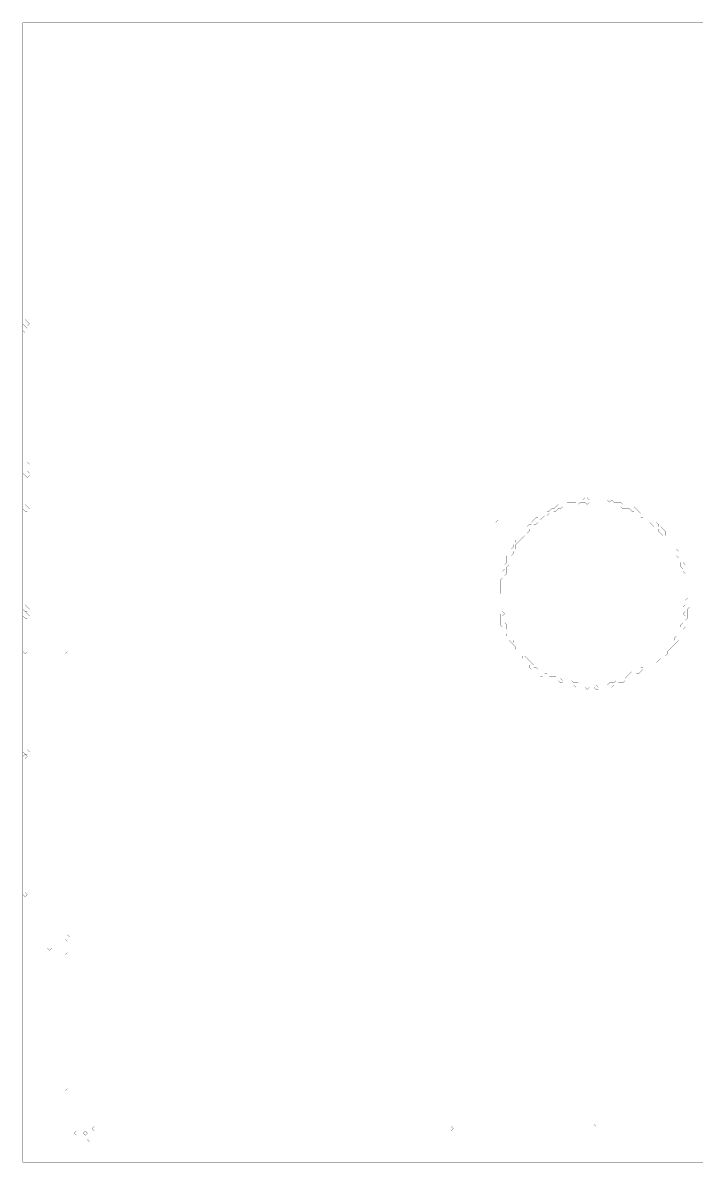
# Model space of a CAD drawing. Header units: metres. Extents: x 0 to 4863, y -4863 to 0.
# Drawn here: x 0 to 2894, y -4863 to 0 of the extents above; entities that cross this region are included whole.
import ezdxf

# ---------------------------------------------------------------- set-up
doc = ezdxf.new("R2010")
doc.units = ezdxf.units.M
for name, color, linetype in [('conductor', 1, 'Continuous'), ('dielectric', 8, 'Continuous'), ('substrate', 5, 'Continuous')]:
    doc.layers.add(name, color=color, linetype=linetype)

msp = doc.modelspace()

# ---------------------------------------------------------------- linework, layer by layer
at = {"layer": 'conductor', "const_width": 0.5}
for points in [[(19.03125, -1893.609375)], [(2321.8125, -2045.859375), (2321.8125, -2055.375), (2312.296875, -2064.890625), (2302.78125, -2064.890625), (2293.265625, -2074.40625), (2283.75, -2074.40625), (2274.234375, -2083.921875), (2264.71875, -2083.921875), (2255.203125, -2093.4375), (2245.6875, -2093.4375), (2236.171875, -2102.953125), (2226.65625, -2102.953125), (2217.140625, -2112.46875), (2207.625, -2121.984375), (2198.109375, -2121.984375), (2198.109375, -2131.5), (2188.59375, -2141.015625), (2179.078125, -2141.015625), (2169.5625, -2150.53125), (2160.046875, -2160.046875), (2160.046875, -2169.5625), (2150.53125, -2179.078125), (2141.015625, -2179.078125), (2141.015625, -2188.59375), (2131.5, -2198.109375), (2121.984375, -2207.625), (2112.46875, -2217.140625), (2102.953125, -2226.65625), (2102.953125, -2236.171875), (2102.953125, -2245.6875), (2093.4375, -2255.203125), (2093.4375, -2264.71875), (2083.921875, -2274.234375), (2083.921875, -2283.75), (2083.921875, -2293.265625), (2074.40625, -2302.78125), (2074.40625, -2312.296875), (2064.890625, -2321.8125), (2064.890625, -2331.328125), (2064.890625, -2340.84375), (2064.890625, -2350.359375), (2055.375, -2359.875), (2055.375, -2369.390625), (2055.375, -2378.90625), (2055.375, -2388.421875), (2055.375, -2397.9375), (2055.375, -2407.453125), (2045.859375, -2416.96875), (2045.859375, -2426.484375), (2045.859375, -2436), (2045.859375, -2445.515625), (2045.859375, -2455.03125), (2045.859375, -2464.546875), (2045.859375, -2474.0625), (2045.859375, -2483.578125), (2045.859375, -2493.09375), (2045.859375, -2502.609375), (2045.859375, -2512.125), (2055.375, -2521.640625), (2045.859375, -2531.15625), (2055.375, -2540.671875), (2055.375, -2550.1875), (2055.375, -2559.703125), (2064.890625, -2569.21875), (2064.890625, -2578.734375), (2064.890625, -2588.25), (2074.40625, -2597.765625), (2083.921875, -2607.28125), (2083.921875, -2616.796875), (2083.921875, -2626.3125), (2093.4375, -2635.828125), (2093.4375, -2645.34375), (2102.953125, -2654.859375), (2112.46875, -2654.859375), (2121.984375, -2664.375), (2121.984375, -2673.890625), (2131.5, -2683.40625), (2141.015625, -2692.921875), (2141.015625, -2702.4375), (2150.53125, -2711.953125), (2160.046875, -2721.46875), (2169.5625, -2730.984375), (2179.078125, -2740.5), (2179.078125, -2750.015625), (2188.59375, -2750.015625), (2198.109375, -2759.53125), (2207.625, -2759.53125), (2217.140625, -2769.046875), (2226.65625, -2778.5625), (2236.171875, -2778.5625), (2245.6875, -2788.078125), (2255.203125, -2788.078125), (2264.71875, -2788.078125), (2274.234375, -2788.078125), (2283.75, -2797.59375), (2293.265625, -2797.59375), (2302.78125, -2807.109375), (2312.296875, -2807.109375), (2321.8125, -2807.109375), (2331.328125, -2807.109375), (2340.84375, -2807.109375), (2350.359375, -2816.625), (2359.875, -2816.625), (2369.390625, -2816.625), (2378.90625, -2826.140625), (2388.421875, -2816.625), (2397.9375, -2826.140625), (2407.453125, -2826.140625), (2416.96875, -2826.140625), (2426.484375, -2826.140625), (2436, -2826.140625), (2445.515625, -2826.140625), (2455.03125, -2835.65625), (2464.546875, -2826.140625), (2474.0625, -2826.140625), (2483.578125, -2826.140625), (2493.09375, -2826.140625), (2502.609375, -2816.625), (2512.125, -2816.625), (2521.640625, -2816.625), (2531.15625, -2807.109375), (2540.671875, -2807.109375), (2550.1875, -2807.109375), (2559.703125, -2797.59375), (2569.21875, -2797.59375), (2578.734375, -2788.078125), (2588.25, -2778.5625), (2597.765625, -2769.046875), (2607.28125, -2769.046875), (2616.796875, -2769.046875), (2626.3125, -2759.53125), (2635.828125, -2750.015625), (2645.34375, -2750.015625), (2654.859375, -2740.5), (2664.375, -2730.984375), (2673.890625, -2721.46875), (2683.40625, -2730.984375), (2692.921875, -2721.46875), (2702.4375, -2711.953125), (2711.953125, -2702.4375), (2721.46875, -2692.921875), (2730.984375, -2683.40625), (2740.5, -2673.890625), (2750.015625, -2664.375), (2759.53125, -2654.859375), (2769.046875, -2654.859375), (2769.046875, -2645.34375), (2778.5625, -2635.828125), (2778.5625, -2626.3125), (2788.078125, -2616.796875), (2788.078125, -2607.28125), (2797.59375, -2597.765625), (2797.59375, -2588.25), (2807.109375, -2578.734375), (2807.109375, -2569.21875), (2816.625, -2559.703125), (2816.625, -2550.1875), (2816.625, -2540.671875), (2826.140625, -2531.15625), (2816.625, -2521.640625), (2826.140625, -2512.125), (2816.625, -2502.609375), (2816.625, -2493.09375), (2826.140625, -2483.578125), (2826.140625, -2474.0625), (2826.140625, -2464.546875), (2835.65625, -2455.03125), (2826.140625, -2445.515625), (2826.140625, -2436), (2826.140625, -2426.484375), (2826.140625, -2416.96875), (2826.140625, -2407.453125), (2826.140625, -2397.9375), (2826.140625, -2388.421875), (2826.140625, -2378.90625), (2826.140625, -2369.390625), (2826.140625, -2359.875), (2826.140625, -2350.359375), (2816.625, -2340.84375), (2816.625, -2331.328125), (2807.109375, -2321.8125), (2807.109375, -2312.296875), (2807.109375, -2302.78125), (2797.59375, -2293.265625), (2797.59375, -2283.75), (2788.078125, -2274.234375), (2788.078125, -2264.71875), (2778.5625, -2255.203125), (2769.046875, -2245.6875), (2769.046875, -2236.171875), (2759.53125, -2226.65625), (2750.015625, -2217.140625), (2740.5, -2207.625), (2730.984375, -2198.109375), (2730.984375, -2188.59375), (2721.46875, -2179.078125), (2711.953125, -2169.5625), (2711.953125, -2160.046875), (2702.4375, -2150.53125), (2692.921875, -2150.53125), (2683.40625, -2141.015625), (2673.890625, -2131.5), (2664.375, -2131.5), (2654.859375, -2121.984375), (2645.34375, -2112.46875), (2635.828125, -2112.46875), (2626.3125, -2102.953125), (2616.796875, -2093.4375), (2607.28125, -2083.921875), (2597.765625, -2083.921875), (2588.25, -2074.40625), (2578.734375, -2074.40625), (2569.21875, -2074.40625), (2559.703125, -2074.40625), (2550.1875, -2064.890625), (2540.671875, -2064.890625), (2531.15625, -2064.890625), (2521.640625, -2055.375), (2512.125, -2055.375), (2502.609375, -2055.375), (2493.09375, -2055.375), (2483.578125, -2055.375), (2474.0625, -2055.375), (2464.546875, -2055.375), (2455.03125, -2055.375), (2445.515625, -2055.375), (2436, -2055.375), (2426.484375, -2055.375), (2416.96875, -2045.859375), (2407.453125, -2055.375), (2397.9375, -2045.859375), (2388.421875, -2045.859375), (2378.90625, -2045.859375), (2369.390625, -2055.375), (2359.875, -2045.859375), (2350.359375, -2045.859375), (2340.84375, -2045.859375), (2331.328125, -2045.859375)]]:
    msp.add_lwpolyline(points, close=True, dxfattribs=at)
at = {"layer": 'dielectric', "const_width": 0.5}
for points in [[(247.40625, -4757.8125)], [(256.921875, -4738.78125)], [(285.46875, -4757.8125)], [(294.984375, -4738.78125)], [(2416.96875, -4757.8125)]]:
    msp.add_lwpolyline(points, close=True, dxfattribs=at)
at = {"layer": 'substrate', "const_width": 0.5}
msp.add_lwpolyline([(2902.265625, 0), (2892.75, 0), (2883.234375, 0), (2873.71875, 0), (2864.203125, 0), (2854.6875, 0), (2845.171875, 0), (2835.65625, 0), (2826.140625, 0), (2816.625, 0), (2807.109375, 0), (2797.59375, 0), (2788.078125, 0), (2778.5625, 0), (2769.046875, 0), (2759.53125, 0), (2750.015625, 0), (2740.5, 0), (2730.984375, 0), (2721.46875, 0), (2711.953125, 0), (2702.4375, 0), (2692.921875, 0), (2683.40625, 0), (2673.890625, 0), (2664.375, 0), (2654.859375, 0), (2645.34375, 0), (2635.828125, 0), (2626.3125, 0), (2616.796875, 0), (2607.28125, 0), (2597.765625, 0), (2588.25, 0), (2578.734375, 0), (2569.21875, 0), (2559.703125, 0), (2550.1875, 0), (2540.671875, 0), (2531.15625, 0), (2521.640625, 0), (2512.125, 0), (2502.609375, 0), (2493.09375, 0), (2483.578125, 0), (2474.0625, 0), (2464.546875, 0), (2455.03125, 0), (2445.515625, 0), (2436, 0), (2426.484375, 0), (2416.96875, 0), (2407.453125, 0), (2397.9375, 0), (2388.421875, 0), (2378.90625, 0), (2369.390625, 0), (2359.875, 0), (2350.359375, 0), (2340.84375, 0), (2331.328125, 0), (2321.8125, 0), (2312.296875, 0), (2302.78125, 0), (2293.265625, 0), (2283.75, 0), (2274.234375, 0), (2264.71875, 0), (2255.203125, 0), (2245.6875, 0), (2236.171875, 0), (2226.65625, 0), (2217.140625, 0), (2207.625, 0), (2198.109375, 0), (2188.59375, 0), (2179.078125, 0), (2169.5625, 0), (2160.046875, 0), (2150.53125, 0), (2141.015625, 0), (2131.5, 0), (2121.984375, 0), (2112.46875, 0), (2102.953125, 0), (2093.4375, 0), (2083.921875, 0), (2074.40625, 0), (2064.890625, 0), (2055.375, 0), (2045.859375, 0), (2036.34375, 0), (2026.828125, 0), (2017.3125, 0), (2007.796875, 0), (1998.28125, 0), (1988.765625, 0), (1979.25, 0), (1969.734375, 0), (1960.21875, 0), (1950.703125, 0), (1941.1875, 0), (1931.671875, 0), (1922.15625, 0), (1912.640625, 0), (1903.125, 0), (1893.609375, 0), (1884.09375, 0), (1874.578125, 0), (1865.0625, 0), (1855.546875, 0), (1846.03125, 0), (1836.515625, 0), (1827, 0), (1817.484375, 0), (1807.96875, 0), (1798.453125, 0), (1788.9375, 0), (1779.421875, 0), (1769.90625, 0), (1760.390625, 0), (1750.875, 0), (1741.359375, 0), (1731.84375, 0), (1722.328125, 0), (1712.8125, 0), (1703.296875, 0), (1693.78125, 0), (1684.265625, 0), (1674.75, 0), (1665.234375, 0), (1655.71875, 0), (1646.203125, 0), (1636.6875, 0), (1627.171875, 0), (1617.65625, 0), (1608.140625, 0), (1598.625, 0), (1589.109375, 0), (1579.59375, 0), (1570.078125, 0), (1560.5625, 0), (1551.046875, 0), (1541.53125, 0), (1532.015625, 0), (1522.5, 0), (1512.984375, 0), (1503.46875, 0), (1493.953125, 0), (1484.4375, 0), (1474.921875, 0), (1465.40625, 0), (1455.890625, 0), (1446.375, 0), (1436.859375, 0), (1427.34375, 0), (1417.828125, 0), (1408.3125, 0), (1398.796875, 0), (1389.28125, 0), (1379.765625, 0), (1370.25, 0), (1360.734375, 0), (1351.21875, 0), (1341.703125, 0), (1332.1875, 0), (1322.671875, 0), (1313.15625, 0), (1303.640625, 0), (1294.125, 0), (1284.609375, 0), (1275.09375, 0), (1265.578125, 0), (1256.0625, 0), (1246.546875, 0), (1237.03125, 0), (1227.515625, 0), (1218, 0), (1208.484375, 0), (1198.96875, 0), (1189.453125, 0), (1179.9375, 0), (1170.421875, 0), (1160.90625, 0), (1151.390625, 0), (1141.875, 0), (1132.359375, 0), (1122.84375, 0), (1113.328125, 0), (1103.8125, 0), (1094.296875, 0), (1084.78125, 0), (1075.265625, 0), (1065.75, 0), (1056.234375, 0), (1046.71875, 0), (1037.203125, 0), (1027.6875, 0), (1018.171875, 0), (1008.65625, 0), (999.140625, 0), (989.625, 0), (980.109375, 0), (970.59375, 0), (961.078125, 0), (951.5625, 0), (942.046875, 0), (932.53125, 0), (923.015625, 0), (913.5, 0), (903.984375, 0), (894.46875, 0), (884.953125, 0), (875.4375, 0), (865.921875, 0), (856.40625, 0), (846.890625, 0), (837.375, 0), (827.859375, 0), (818.34375, 0), (808.828125, 0), (799.3125, 0), (789.796875, 0), (780.28125, 0), (770.765625, 0), (761.25, 0), (751.734375, 0), (742.21875, 0), (732.703125, 0), (723.1875, 0), (713.671875, 0), (704.15625, 0), (694.640625, 0), (685.125, 0), (675.609375, 0), (666.09375, 0), (656.578125, 0), (647.0625, 0), (637.546875, 0), (628.03125, 0), (618.515625, 0), (609, 0), (599.484375, 0), (589.96875, 0), (580.453125, 0), (570.9375, 0), (561.421875, 0), (551.90625, 0), (542.390625, 0), (532.875, 0), (523.359375, 0), (513.84375, 0), (504.328125, 0), (494.8125, 0), (485.296875, 0), (475.78125, 0), (466.265625, 0), (456.75, 0), (447.234375, 0), (437.71875, 0), (428.203125, 0), (418.6875, 0), (409.171875, 0), (399.65625, 0), (390.140625, 0), (380.625, 0), (371.109375, 0), (361.59375, 0), (352.078125, 0), (342.5625, 0), (333.046875, 0), (323.53125, 0), (314.015625, 0), (304.5, 0), (294.984375, 0), (285.46875, 0), (275.953125, 0), (266.4375, 0), (256.921875, 0), (247.40625, 0), (237.890625, 0), (228.375, 0), (218.859375, 0), (209.34375, 0), (199.828125, 0), (190.3125, 0), (180.796875, 0), (171.28125, 0), (161.765625, 0), (152.25, 0), (142.734375, 0), (133.21875, 0), (123.703125, 0), (114.1875, 0), (104.671875, 0), (95.15625, 0), (85.640625, 0), (76.125, 0), (66.609375, 0), (57.09375, 0), (47.578125, 0), (38.0625, 0), (28.546875, 0), (19.03125, 0), (9.515625, 0), (0, 0), (0, -9.515625), (0, -19.03125), (0, -28.546875), (0, -38.0625), (0, -47.578125), (0, -57.09375), (0, -66.609375), (0, -76.125), (0, -85.640625), (0, -95.15625), (0, -104.671875), (0, -114.1875), (0, -123.703125), (0, -133.21875), (0, -142.734375), (0, -152.25), (0, -161.765625), (0, -171.28125), (0, -180.796875), (0, -190.3125), (0, -199.828125), (0, -209.34375), (0, -218.859375), (0, -228.375), (0, -237.890625), (0, -247.40625), (0, -256.921875), (0, -266.4375), (0, -275.953125), (0, -285.46875), (0, -294.984375), (0, -304.5), (0, -314.015625), (0, -323.53125), (0, -333.046875), (0, -342.5625), (0, -352.078125), (0, -361.59375), (0, -371.109375), (0, -380.625), (0, -390.140625), (0, -399.65625), (0, -409.171875), (0, -418.6875), (0, -428.203125), (0, -437.71875), (0, -447.234375), (0, -456.75), (0, -466.265625), (0, -475.78125), (0, -485.296875), (0, -494.8125), (0, -504.328125), (0, -513.84375), (0, -523.359375), (0, -532.875), (0, -542.390625), (0, -551.90625), (0, -561.421875), (0, -570.9375), (0, -580.453125), (0, -589.96875), (0, -599.484375), (0, -609), (0, -618.515625), (0, -628.03125), (0, -637.546875), (0, -647.0625), (0, -656.578125), (0, -666.09375), (0, -675.609375), (0, -685.125), (0, -694.640625), (0, -704.15625), (0, -713.671875), (0, -723.1875), (0, -732.703125), (0, -742.21875), (0, -751.734375), (0, -761.25), (0, -770.765625), (0, -780.28125), (0, -789.796875), (0, -799.3125), (0, -808.828125), (0, -818.34375), (0, -827.859375), (0, -837.375), (0, -846.890625), (0, -856.40625), (0, -865.921875), (0, -875.4375), (0, -884.953125), (0, -894.46875), (0, -903.984375), (0, -913.5), (0, -923.015625), (0, -932.53125), (0, -942.046875), (0, -951.5625), (0, -961.078125), (0, -970.59375), (0, -980.109375), (0, -989.625), (0, -999.140625), (0, -1008.65625), (0, -1018.171875), (0, -1027.6875), (0, -1037.203125), (0, -1046.71875), (0, -1056.234375), (0, -1065.75), (0, -1075.265625), (0, -1084.78125), (0, -1094.296875), (0, -1103.8125), (0, -1113.328125), (0, -1122.84375), (0, -1132.359375), (0, -1141.875), (0, -1151.390625), (0, -1160.90625), (0, -1170.421875), (0, -1179.9375), (0, -1189.453125), (0, -1198.96875), (0, -1208.484375), (0, -1218), (0, -1227.515625), (0, -1237.03125), (0, -1246.546875), (0, -1256.0625), (0, -1265.578125), (0, -1275.09375), (0, -1284.609375), (0, -1294.125), (0, -1303.640625), (0, -1313.15625), (0, -1322.671875), (0, -1332.1875), (0, -1341.703125), (0, -1351.21875), (0, -1360.734375), (0, -1370.25), (0, -1379.765625), (0, -1389.28125), (0, -1398.796875), (0, -1408.3125), (0, -1417.828125), (0, -1427.34375), (0, -1436.859375), (0, -1446.375), (0, -1455.890625), (0, -1465.40625), (0, -1474.921875), (0, -1484.4375), (0, -1493.953125), (0, -1503.46875), (0, -1512.984375), (0, -1522.5), (0, -1532.015625), (0, -1541.53125), (0, -1551.046875), (0, -1560.5625), (0, -1570.078125), (0, -1579.59375), (0, -1589.109375), (0, -1598.625), (0, -1608.140625), (0, -1617.65625), (0, -1627.171875), (0, -1636.6875), (0, -1646.203125), (0, -1655.71875), (0, -1665.234375), (0, -1674.75), (0, -1684.265625), (0, -1693.78125), (0, -1703.296875), (0, -1712.8125), (0, -1722.328125), (0, -1731.84375), (0, -1741.359375), (0, -1750.875), (0, -1760.390625), (0, -1769.90625), (0, -1779.421875), (0, -1788.9375), (0, -1798.453125), (0, -1807.96875), (0, -1817.484375), (0, -1827), (0, -1836.515625), (0, -1846.03125), (0, -1855.546875), (0, -1865.0625), (0, -1874.578125), (0, -1884.09375), (0, -1893.609375), (0, -1903.125), (0, -1912.640625), (0, -1922.15625), (0, -1931.671875), (0, -1941.1875), (0, -1950.703125), (0, -1960.21875), (0, -1969.734375), (0, -1979.25), (0, -1988.765625), (0, -1998.28125), (0, -2007.796875), (0, -2017.3125), (0, -2026.828125), (0, -2036.34375), (0, -2045.859375), (0, -2055.375), (0, -2064.890625), (0, -2074.40625), (0, -2083.921875), (0, -2093.4375), (0, -2102.953125), (0, -2112.46875), (0, -2121.984375), (0, -2131.5), (0, -2141.015625), (0, -2150.53125), (0, -2160.046875), (0, -2169.5625), (0, -2179.078125), (0, -2188.59375), (0, -2198.109375), (0, -2207.625), (0, -2217.140625), (0, -2226.65625), (0, -2236.171875), (0, -2245.6875), (0, -2255.203125), (0, -2264.71875), (0, -2274.234375), (0, -2283.75), (0, -2293.265625), (0, -2302.78125), (0, -2312.296875), (0, -2321.8125), (0, -2331.328125), (0, -2340.84375), (0, -2350.359375), (0, -2359.875), (0, -2369.390625), (0, -2378.90625), (0, -2388.421875), (0, -2397.9375), (0, -2407.453125), (0, -2416.96875), (0, -2426.484375), (0, -2436), (0, -2445.515625), (0, -2455.03125), (0, -2464.546875), (0, -2474.0625), (0, -2483.578125), (0, -2493.09375), (0, -2502.609375), (0, -2512.125), (0, -2521.640625), (0, -2531.15625), (0, -2540.671875), (0, -2550.1875), (0, -2559.703125), (0, -2569.21875), (0, -2578.734375), (0, -2588.25), (0, -2597.765625), (0, -2607.28125), (0, -2616.796875), (0, -2626.3125), (0, -2635.828125), (0, -2645.34375), (0, -2654.859375), (0, -2664.375), (0, -2673.890625), (0, -2683.40625), (0, -2692.921875), (0, -2702.4375), (0, -2711.953125), (0, -2721.46875), (0, -2730.984375), (0, -2740.5), (0, -2750.015625), (0, -2759.53125), (0, -2769.046875), (0, -2778.5625), (0, -2788.078125), (0, -2797.59375), (0, -2807.109375), (0, -2816.625), (0, -2826.140625), (0, -2835.65625), (0, -2845.171875), (0, -2854.6875), (0, -2864.203125), (0, -2873.71875), (0, -2883.234375), (0, -2892.75), (0, -2902.265625), (0, -2911.78125), (0, -2921.296875), (0, -2930.8125), (0, -2940.328125), (0, -2949.84375), (0, -2959.359375), (0, -2968.875), (0, -2978.390625), (0, -2987.90625), (0, -2997.421875), (0, -3006.9375), (0, -3016.453125), (0, -3025.96875), (0, -3035.484375), (0, -3045), (0, -3054.515625), (0, -3064.03125), (0, -3073.546875), (0, -3083.0625), (0, -3092.578125), (0, -3102.09375), (0, -3111.609375), (0, -3121.125), (0, -3130.640625), (0, -3140.15625), (0, -3149.671875), (0, -3159.1875), (0, -3168.703125), (0, -3178.21875), (0, -3187.734375), (0, -3197.25), (0, -3206.765625), (0, -3216.28125), (0, -3225.796875), (0, -3235.3125), (0, -3244.828125), (0, -3254.34375), (0, -3263.859375), (0, -3273.375), (0, -3282.890625), (0, -3292.40625), (0, -3301.921875), (0, -3311.4375), (0, -3320.953125), (0, -3330.46875), (0, -3339.984375), (0, -3349.5), (0, -3359.015625), (0, -3368.53125), (0, -3378.046875), (0, -3387.5625), (0, -3397.078125), (0, -3406.59375), (0, -3416.109375), (0, -3425.625), (0, -3435.140625), (0, -3444.65625), (0, -3454.171875), (0, -3463.6875), (0, -3473.203125), (0, -3482.71875), (0, -3492.234375), (0, -3501.75), (0, -3511.265625), (0, -3520.78125), (0, -3530.296875), (0, -3539.8125), (0, -3549.328125), (0, -3558.84375), (0, -3568.359375), (0, -3577.875), (0, -3587.390625), (0, -3596.90625), (0, -3606.421875), (0, -3615.9375), (0, -3625.453125), (0, -3634.96875), (0, -3644.484375), (0, -3654), (0, -3663.515625), (0, -3673.03125), (0, -3682.546875), (0, -3692.0625), (0, -3701.578125), (0, -3711.09375), (0, -3720.609375), (0, -3730.125), (0, -3739.640625), (0, -3749.15625), (0, -3758.671875), (0, -3768.1875), (0, -3777.703125), (0, -3787.21875), (0, -3796.734375), (0, -3806.25), (0, -3815.765625), (0, -3825.28125), (0, -3834.796875), (0, -3844.3125), (0, -3853.828125), (0, -3863.34375), (0, -3872.859375), (0, -3882.375), (0, -3891.890625), (0, -3901.40625), (0, -3910.921875), (0, -3920.4375), (0, -3929.953125), (0, -3939.46875), (0, -3948.984375), (0, -3958.5), (0, -3968.015625), (0, -3977.53125), (0, -3987.046875), (0, -3996.5625), (0, -4006.078125), (0, -4015.59375), (0, -4025.109375), (0, -4034.625), (0, -4044.140625), (0, -4053.65625), (0, -4063.171875), (0, -4072.6875), (0, -4082.203125), (0, -4091.71875), (0, -4101.234375), (0, -4110.75), (0, -4120.265625), (0, -4129.78125), (0, -4139.296875), (0, -4148.8125), (0, -4158.328125), (0, -4167.84375), (0, -4177.359375), (0, -4186.875), (0, -4196.390625), (0, -4205.90625), (0, -4215.421875), (0, -4224.9375), (0, -4234.453125), (0, -4243.96875), (0, -4253.484375), (0, -4263), (0, -4272.515625), (0, -4282.03125), (0, -4291.546875), (0, -4301.0625), (0, -4310.578125), (0, -4320.09375), (0, -4329.609375), (0, -4339.125), (0, -4348.640625), (0, -4358.15625), (0, -4367.671875), (0, -4377.1875), (0, -4386.703125), (0, -4396.21875), (0, -4405.734375), (0, -4415.25), (0, -4424.765625), (0, -4434.28125), (0, -4443.796875), (0, -4453.3125), (0, -4462.828125), (0, -4472.34375), (0, -4481.859375), (0, -4491.375), (0, -4500.890625), (0, -4510.40625), (0, -4519.921875), (0, -4529.4375), (0, -4538.953125), (0, -4548.46875), (0, -4557.984375), (0, -4567.5), (0, -4577.015625), (0, -4586.53125), (0, -4596.046875), (0, -4605.5625), (0, -4615.078125), (0, -4624.59375), (0, -4634.109375), (0, -4643.625), (0, -4653.140625), (0, -4662.65625), (0, -4672.171875), (0, -4681.6875), (0, -4691.203125), (0, -4700.71875), (0, -4710.234375), (0, -4719.75), (0, -4729.265625), (0, -4738.78125), (0, -4748.296875), (0, -4757.8125), (0, -4767.328125), (0, -4776.84375), (0, -4786.359375), (0, -4795.875), (0, -4805.390625), (0, -4814.90625), (0, -4824.421875), (0, -4833.9375), (0, -4843.453125), (0, -4852.96875), (0, -4862.484375), (9.515625, -4862.484375), (19.03125, -4862.484375), (28.546875, -4862.484375), (38.0625, -4862.484375), (47.578125, -4862.484375), (57.09375, -4862.484375), (66.609375, -4862.484375), (76.125, -4862.484375), (85.640625, -4862.484375), (95.15625, -4862.484375), (104.671875, -4862.484375), (114.1875, -4862.484375), (123.703125, -4862.484375), (133.21875, -4862.484375), (142.734375, -4862.484375), (152.25, -4862.484375), (161.765625, -4862.484375), (171.28125, -4862.484375), (180.796875, -4862.484375), (190.3125, -4862.484375), (199.828125, -4862.484375), (209.34375, -4862.484375), (218.859375, -4862.484375), (228.375, -4862.484375), (237.890625, -4862.484375), (247.40625, -4862.484375), (256.921875, -4862.484375), (266.4375, -4862.484375), (275.953125, -4862.484375), (285.46875, -4862.484375), (294.984375, -4862.484375), (304.5, -4862.484375), (314.015625, -4862.484375), (323.53125, -4862.484375), (333.046875, -4862.484375), (342.5625, -4862.484375), (352.078125, -4862.484375), (361.59375, -4862.484375), (371.109375, -4862.484375), (380.625, -4862.484375), (390.140625, -4862.484375), (399.65625, -4862.484375), (409.171875, -4862.484375), (418.6875, -4862.484375), (428.203125, -4862.484375), (437.71875, -4862.484375), (447.234375, -4862.484375), (456.75, -4862.484375), (466.265625, -4862.484375), (475.78125, -4862.484375), (485.296875, -4862.484375), (494.8125, -4862.484375), (504.328125, -4862.484375), (513.84375, -4862.484375), (523.359375, -4862.484375), (532.875, -4862.484375), (542.390625, -4862.484375), (551.90625, -4862.484375), (561.421875, -4862.484375), (570.9375, -4862.484375), (580.453125, -4862.484375), (589.96875, -4862.484375), (599.484375, -4862.484375), (609, -4862.484375), (618.515625, -4862.484375), (628.03125, -4862.484375), (637.546875, -4862.484375), (647.0625, -4862.484375), (656.578125, -4862.484375), (666.09375, -4862.484375), (675.609375, -4862.484375), (685.125, -4862.484375), (694.640625, -4862.484375), (704.15625, -4862.484375), (713.671875, -4862.484375), (723.1875, -4862.484375), (732.703125, -4862.484375), (742.21875, -4862.484375), (751.734375, -4862.484375), (761.25, -4862.484375), (770.765625, -4862.484375), (780.28125, -4862.484375), (789.796875, -4862.484375), (799.3125, -4862.484375), (808.828125, -4862.484375), (818.34375, -4862.484375), (827.859375, -4862.484375), (837.375, -4862.484375), (846.890625, -4862.484375), (856.40625, -4862.484375), (865.921875, -4862.484375), (875.4375, -4862.484375), (884.953125, -4862.484375), (894.46875, -4862.484375), (903.984375, -4862.484375), (913.5, -4862.484375), (923.015625, -4862.484375), (932.53125, -4862.484375), (942.046875, -4862.484375), (951.5625, -4862.484375), (961.078125, -4862.484375), (970.59375, -4862.484375), (980.109375, -4862.484375), (989.625, -4862.484375), (999.140625, -4862.484375), (1008.65625, -4862.484375), (1018.171875, -4862.484375), (1027.6875, -4862.484375), (1037.203125, -4862.484375), (1046.71875, -4862.484375), (1056.234375, -4862.484375), (1065.75, -4862.484375), (1075.265625, -4862.484375), (1084.78125, -4862.484375), (1094.296875, -4862.484375), (1103.8125, -4862.484375), (1113.328125, -4862.484375), (1122.84375, -4862.484375), (1132.359375, -4862.484375), (1141.875, -4862.484375), (1151.390625, -4862.484375), (1160.90625, -4862.484375), (1170.421875, -4862.484375), (1179.9375, -4862.484375), (1189.453125, -4862.484375), (1198.96875, -4862.484375), (1208.484375, -4862.484375), (1218, -4862.484375), (1227.515625, -4862.484375), (1237.03125, -4862.484375), (1246.546875, -4862.484375), (1256.0625, -4862.484375), (1265.578125, -4862.484375), (1275.09375, -4862.484375), (1284.609375, -4862.484375), (1294.125, -4862.484375), (1303.640625, -4862.484375), (1313.15625, -4862.484375), (1322.671875, -4862.484375), (1332.1875, -4862.484375), (1341.703125, -4862.484375), (1351.21875, -4862.484375), (1360.734375, -4862.484375), (1370.25, -4862.484375), (1379.765625, -4862.484375), (1389.28125, -4862.484375), (1398.796875, -4862.484375), (1408.3125, -4862.484375), (1417.828125, -4862.484375), (1427.34375, -4862.484375), (1436.859375, -4862.484375), (1446.375, -4862.484375), (1455.890625, -4862.484375), (1465.40625, -4862.484375), (1474.921875, -4862.484375), (1484.4375, -4862.484375), (1493.953125, -4862.484375), (1503.46875, -4862.484375), (1512.984375, -4862.484375), (1522.5, -4862.484375), (1532.015625, -4862.484375), (1541.53125, -4862.484375), (1551.046875, -4862.484375), (1560.5625, -4862.484375), (1570.078125, -4862.484375), (1579.59375, -4862.484375), (1589.109375, -4862.484375), (1598.625, -4862.484375), (1608.140625, -4862.484375), (1617.65625, -4862.484375), (1627.171875, -4862.484375), (1636.6875, -4862.484375), (1646.203125, -4862.484375), (1655.71875, -4862.484375), (1665.234375, -4862.484375), (1674.75, -4862.484375), (1684.265625, -4862.484375), (1693.78125, -4862.484375), (1703.296875, -4862.484375), (1712.8125, -4862.484375), (1722.328125, -4862.484375), (1731.84375, -4862.484375), (1741.359375, -4862.484375), (1750.875, -4862.484375), (1760.390625, -4862.484375), (1769.90625, -4862.484375), (1779.421875, -4862.484375), (1788.9375, -4862.484375), (1798.453125, -4862.484375), (1807.96875, -4862.484375), (1817.484375, -4862.484375), (1827, -4862.484375), (1836.515625, -4862.484375), (1846.03125, -4862.484375), (1855.546875, -4862.484375), (1865.0625, -4862.484375), (1874.578125, -4862.484375), (1884.09375, -4862.484375), (1893.609375, -4862.484375), (1903.125, -4862.484375), (1912.640625, -4862.484375), (1922.15625, -4862.484375), (1931.671875, -4862.484375), (1941.1875, -4862.484375), (1950.703125, -4862.484375), (1960.21875, -4862.484375), (1969.734375, -4862.484375), (1979.25, -4862.484375), (1988.765625, -4862.484375), (1998.28125, -4862.484375), (2007.796875, -4862.484375), (2017.3125, -4862.484375), (2026.828125, -4862.484375), (2036.34375, -4862.484375), (2045.859375, -4862.484375), (2055.375, -4862.484375), (2064.890625, -4862.484375), (2074.40625, -4862.484375), (2083.921875, -4862.484375), (2093.4375, -4862.484375), (2102.953125, -4862.484375), (2112.46875, -4862.484375), (2121.984375, -4862.484375), (2131.5, -4862.484375), (2141.015625, -4862.484375), (2150.53125, -4862.484375), (2160.046875, -4862.484375), (2169.5625, -4862.484375), (2179.078125, -4862.484375), (2188.59375, -4862.484375), (2198.109375, -4862.484375), (2207.625, -4862.484375), (2217.140625, -4862.484375), (2226.65625, -4862.484375), (2236.171875, -4862.484375), (2245.6875, -4862.484375), (2255.203125, -4862.484375), (2264.71875, -4862.484375), (2274.234375, -4862.484375), (2283.75, -4862.484375), (2293.265625, -4862.484375), (2302.78125, -4862.484375), (2312.296875, -4862.484375), (2321.8125, -4862.484375), (2331.328125, -4862.484375), (2340.84375, -4862.484375), (2350.359375, -4862.484375), (2359.875, -4862.484375), (2369.390625, -4862.484375), (2378.90625, -4862.484375), (2388.421875, -4862.484375), (2397.9375, -4862.484375), (2407.453125, -4862.484375), (2416.96875, -4862.484375), (2426.484375, -4862.484375), (2436, -4862.484375), (2445.515625, -4862.484375), (2455.03125, -4862.484375), (2464.546875, -4862.484375), (2474.0625, -4862.484375), (2483.578125, -4862.484375), (2493.09375, -4862.484375), (2502.609375, -4862.484375), (2512.125, -4862.484375), (2521.640625, -4862.484375), (2531.15625, -4862.484375), (2540.671875, -4862.484375), (2550.1875, -4862.484375), (2559.703125, -4862.484375), (2569.21875, -4862.484375), (2578.734375, -4862.484375), (2588.25, -4862.484375), (2597.765625, -4862.484375), (2607.28125, -4862.484375), (2616.796875, -4862.484375), (2626.3125, -4862.484375), (2635.828125, -4862.484375), (2645.34375, -4862.484375), (2654.859375, -4862.484375), (2664.375, -4862.484375), (2673.890625, -4862.484375), (2683.40625, -4862.484375), (2692.921875, -4862.484375), (2702.4375, -4862.484375), (2711.953125, -4862.484375), (2721.46875, -4862.484375), (2730.984375, -4862.484375), (2740.5, -4862.484375), (2750.015625, -4862.484375), (2759.53125, -4862.484375), (2769.046875, -4862.484375), (2778.5625, -4862.484375), (2788.078125, -4862.484375), (2797.59375, -4862.484375), (2807.109375, -4862.484375), (2816.625, -4862.484375), (2826.140625, -4862.484375), (2835.65625, -4862.484375), (2845.171875, -4862.484375), (2854.6875, -4862.484375), (2864.203125, -4862.484375), (2873.71875, -4862.484375), (2883.234375, -4862.484375), (2892.75, -4862.484375), (2902.265625, -4862.484375)], dxfattribs=at)
for points in [[(0, -1275.09375), (9.515625, -1265.578125), (19.03125, -1275.09375), (28.546875, -1284.609375), (19.03125, -1294.125), (9.515625, -1294.125), (0, -1284.609375)], [(0, -1303.640625), (9.515625, -1294.125), (19.03125, -1303.640625), (19.03125, -1313.15625), (9.515625, -1322.671875), (0, -1313.15625)], [(0, -1884.09375), (9.515625, -1874.578125), (19.03125, -1874.578125), (28.546875, -1884.09375), (28.546875, -1893.609375), (19.03125, -1903.125), (19.03125, -1912.640625), (28.546875, -1922.15625), (28.546875, -1931.671875), (19.03125, -1941.1875), (9.515625, -1931.671875), (0, -1922.15625), (0, -1912.640625), (0, -1903.125), (0, -1893.609375)], [(2388.421875, -2036.34375), (2397.9375, -2026.828125), (2407.453125, -2026.828125), (2416.96875, -2036.34375), (2426.484375, -2036.34375), (2436, -2036.34375), (2445.515625, -2036.34375), (2455.03125, -2036.34375), (2464.546875, -2036.34375), (2474.0625, -2036.34375), (2483.578125, -2036.34375), (2493.09375, -2036.34375), (2502.609375, -2045.859375), (2512.125, -2036.34375), (2521.640625, -2045.859375), (2531.15625, -2045.859375), (2540.671875, -2045.859375), (2550.1875, -2045.859375), (2559.703125, -2055.375), (2569.21875, -2055.375), (2578.734375, -2055.375), (2588.25, -2064.890625), (2597.765625, -2064.890625), (2607.28125, -2064.890625), (2616.796875, -2074.40625), (2626.3125, -2083.921875), (2635.828125, -2093.4375), (2645.34375, -2093.4375), (2654.859375, -2102.953125), (2664.375, -2102.953125), (2673.890625, -2112.46875), (2673.890625, -2121.984375), (2683.40625, -2121.984375), (2692.921875, -2131.5), (2702.4375, -2131.5), (2711.953125, -2141.015625), (2711.953125, -2150.53125), (2721.46875, -2150.53125), (2730.984375, -2160.046875), (2740.5, -2169.5625), (2740.5, -2179.078125), (2740.5, -2188.59375), (2750.015625, -2188.59375), (2759.53125, -2198.109375), (2759.53125, -2207.625), (2769.046875, -2217.140625), (2778.5625, -2226.65625), (2788.078125, -2236.171875), (2788.078125, -2245.6875), (2797.59375, -2255.203125), (2797.59375, -2264.71875), (2807.109375, -2274.234375), (2816.625, -2283.75), (2816.625, -2293.265625), (2816.625, -2302.78125), (2826.140625, -2312.296875), (2826.140625, -2321.8125), (2826.140625, -2331.328125), (2835.65625, -2331.328125), (2845.171875, -2340.84375), (2845.171875, -2350.359375), (2845.171875, -2359.875), (2845.171875, -2369.390625), (2845.171875, -2378.90625), (2845.171875, -2388.421875), (2845.171875, -2397.9375), (2845.171875, -2407.453125), (2845.171875, -2416.96875), (2845.171875, -2426.484375), (2845.171875, -2436), (2845.171875, -2445.515625), (2845.171875, -2455.03125), (2845.171875, -2464.546875), (2845.171875, -2474.0625), (2845.171875, -2483.578125), (2845.171875, -2493.09375), (2835.65625, -2502.609375), (2835.65625, -2512.125), (2835.65625, -2521.640625), (2835.65625, -2531.15625), (2835.65625, -2540.671875), (2826.140625, -2550.1875), (2826.140625, -2559.703125), (2826.140625, -2569.21875), (2826.140625, -2578.734375), (2816.625, -2588.25), (2816.625, -2597.765625), (2807.109375, -2607.28125), (2797.59375, -2616.796875), (2797.59375, -2626.3125), (2797.59375, -2635.828125), (2788.078125, -2645.34375), (2778.5625, -2654.859375), (2769.046875, -2664.375), (2759.53125, -2673.890625), (2750.015625, -2683.40625), (2750.015625, -2692.921875), (2740.5, -2702.4375), (2730.984375, -2702.4375), (2721.46875, -2702.4375), (2721.46875, -2711.953125), (2711.953125, -2721.46875), (2702.4375, -2730.984375), (2692.921875, -2730.984375), (2683.40625, -2740.5), (2673.890625, -2740.5), (2664.375, -2750.015625), (2654.859375, -2759.53125), (2645.34375, -2759.53125), (2635.828125, -2769.046875), (2626.3125, -2778.5625), (2616.796875, -2778.5625), (2607.28125, -2788.078125), (2597.765625, -2797.59375), (2588.25, -2797.59375), (2578.734375, -2807.109375), (2569.21875, -2807.109375), (2559.703125, -2816.625), (2550.1875, -2816.625), (2540.671875, -2816.625), (2531.15625, -2826.140625), (2521.640625, -2826.140625), (2512.125, -2835.65625), (2502.609375, -2835.65625), (2493.09375, -2835.65625), (2483.578125, -2835.65625), (2474.0625, -2835.65625), (2464.546875, -2835.65625), (2455.03125, -2845.171875), (2445.515625, -2845.171875), (2436, -2835.65625), (2426.484375, -2845.171875), (2416.96875, -2835.65625), (2407.453125, -2845.171875), (2397.9375, -2835.65625), (2388.421875, -2835.65625), (2378.90625, -2835.65625), (2369.390625, -2835.65625), (2359.875, -2835.65625), (2350.359375, -2826.140625), (2340.84375, -2826.140625), (2331.328125, -2826.140625), (2321.8125, -2826.140625), (2312.296875, -2826.140625), (2302.78125, -2816.625), (2293.265625, -2816.625), (2283.75, -2807.109375), (2274.234375, -2807.109375), (2264.71875, -2807.109375), (2255.203125, -2797.59375), (2245.6875, -2797.59375), (2236.171875, -2797.59375), (2226.65625, -2797.59375), (2217.140625, -2788.078125), (2207.625, -2788.078125), (2198.109375, -2778.5625), (2198.109375, -2769.046875), (2188.59375, -2769.046875), (2179.078125, -2759.53125), (2169.5625, -2759.53125), (2160.046875, -2750.015625), (2160.046875, -2740.5), (2150.53125, -2730.984375), (2141.015625, -2721.46875), (2131.5, -2711.953125), (2131.5, -2702.4375), (2121.984375, -2692.921875), (2112.46875, -2683.40625), (2102.953125, -2673.890625), (2102.953125, -2664.375), (2093.4375, -2654.859375), (2083.921875, -2645.34375), (2074.40625, -2635.828125), (2074.40625, -2626.3125), (2064.890625, -2616.796875), (2064.890625, -2607.28125), (2055.375, -2597.765625), (2045.859375, -2588.25), (2045.859375, -2578.734375), (2036.34375, -2569.21875), (2036.34375, -2559.703125), (2036.34375, -2550.1875), (2036.34375, -2540.671875), (2036.34375, -2531.15625), (2036.34375, -2521.640625), (2026.828125, -2512.125), (2026.828125, -2502.609375), (2026.828125, -2493.09375), (2026.828125, -2483.578125), (2026.828125, -2474.0625), (2026.828125, -2464.546875), (2036.34375, -2455.03125), (2026.828125, -2445.515625), (2036.34375, -2436), (2036.34375, -2426.484375), (2036.34375, -2416.96875), (2036.34375, -2407.453125), (2036.34375, -2397.9375), (2036.34375, -2388.421875), (2036.34375, -2378.90625), (2045.859375, -2369.390625), (2045.859375, -2359.875), (2045.859375, -2350.359375), (2045.859375, -2340.84375), (2055.375, -2331.328125), (2055.375, -2321.8125), (2055.375, -2312.296875), (2064.890625, -2302.78125), (2064.890625, -2293.265625), (2064.890625, -2283.75), (2064.890625, -2274.234375), (2074.40625, -2264.71875), (2083.921875, -2255.203125), (2083.921875, -2245.6875), (2093.4375, -2236.171875), (2093.4375, -2226.65625), (2102.953125, -2217.140625), (2102.953125, -2207.625), (2112.46875, -2198.109375), (2121.984375, -2188.59375), (2131.5, -2179.078125), (2141.015625, -2169.5625), (2150.53125, -2160.046875), (2150.53125, -2150.53125), (2160.046875, -2141.015625), (2169.5625, -2141.015625), (2169.5625, -2131.5), (2179.078125, -2121.984375), (2188.59375, -2112.46875), (2198.109375, -2112.46875), (2207.625, -2102.953125), (2217.140625, -2093.4375), (2226.65625, -2093.4375), (2236.171875, -2083.921875), (2245.6875, -2083.921875), (2255.203125, -2074.40625), (2264.71875, -2074.40625), (2274.234375, -2064.890625), (2283.75, -2055.375), (2293.265625, -2055.375), (2302.78125, -2055.375), (2302.78125, -2045.859375), (2312.296875, -2036.34375), (2321.8125, -2036.34375), (2331.328125, -2036.34375), (2340.84375, -2036.34375), (2350.359375, -2036.34375), (2359.875, -2036.34375), (2369.390625, -2036.34375), (2378.90625, -2036.34375)], [(0, -2064.890625), (9.515625, -2055.375), (19.03125, -2064.890625), (28.546875, -2074.40625), (19.03125, -2083.921875), (9.515625, -2083.921875), (0, -2074.40625)], [(2007.796875, -2121.984375), (2017.3125, -2112.46875), (2026.828125, -2121.984375), (2017.3125, -2131.5)], [(0, -2493.09375), (9.515625, -2483.578125), (19.03125, -2493.09375), (28.546875, -2502.609375), (19.03125, -2512.125), (9.515625, -2512.125), (0, -2502.609375)], [(0, -2521.640625), (9.515625, -2512.125), (19.03125, -2521.640625), (28.546875, -2531.15625), (19.03125, -2540.671875), (9.515625, -2540.671875), (0, -2531.15625)], [(0, -2683.40625), (9.515625, -2673.890625), (19.03125, -2683.40625), (9.515625, -2692.921875)], [(180.796875, -2692.921875), (190.3125, -2683.40625), (199.828125, -2692.921875), (190.3125, -2702.4375)], [(0, -3111.609375), (9.515625, -3102.09375), (19.03125, -3102.09375), (28.546875, -3111.609375), (19.03125, -3121.125), (9.515625, -3121.125)], [(0, -3130.640625), (9.515625, -3121.125), (19.03125, -3130.640625), (9.515625, -3140.15625)], [(180.796875, -3292.40625), (190.3125, -3282.890625), (199.828125, -3292.40625), (199.828125, -3301.921875), (190.3125, -3311.4375), (180.796875, -3301.921875)], [(0, -3720.609375), (9.515625, -3711.09375), (19.03125, -3720.609375), (9.515625, -3730.125)], [(180.796875, -3901.40625), (190.3125, -3891.890625), (199.828125, -3901.40625), (199.828125, -3910.921875), (190.3125, -3920.4375), (180.796875, -3910.921875)], [(104.671875, -3948.984375), (114.1875, -3939.46875), (123.703125, -3948.984375), (114.1875, -3958.5)], [(180.796875, -3977.53125), (190.3125, -3968.015625), (199.828125, -3977.53125), (190.3125, -3987.046875)], [(180.796875, -4557.984375), (190.3125, -4548.46875), (199.828125, -4557.984375), (190.3125, -4567.5)], [(180.796875, -4586.53125), (190.3125, -4577.015625), (199.828125, -4586.53125), (190.3125, -4596.046875)], [(294.984375, -4719.75), (304.5, -4710.234375), (314.015625, -4719.75), (304.5, -4729.265625)], [(1817.484375, -4719.75), (1827, -4710.234375), (1836.515625, -4719.75), (1827, -4729.265625)], [(2426.484375, -4710.234375), (2436, -4700.71875), (2445.515625, -4710.234375), (2445.515625, -4719.75), (2436, -4729.265625), (2426.484375, -4719.75)], [(218.859375, -4738.78125), (228.375, -4729.265625), (237.890625, -4738.78125), (228.375, -4748.296875)], [(256.921875, -4738.78125), (266.4375, -4729.265625), (275.953125, -4738.78125), (266.4375, -4748.296875)], [(275.953125, -4767.328125), (285.46875, -4757.8125), (294.984375, -4767.328125), (285.46875, -4776.84375)]]:
    msp.add_lwpolyline(points, close=True, dxfattribs=at)

doc.saveas('drawing.dxf')
